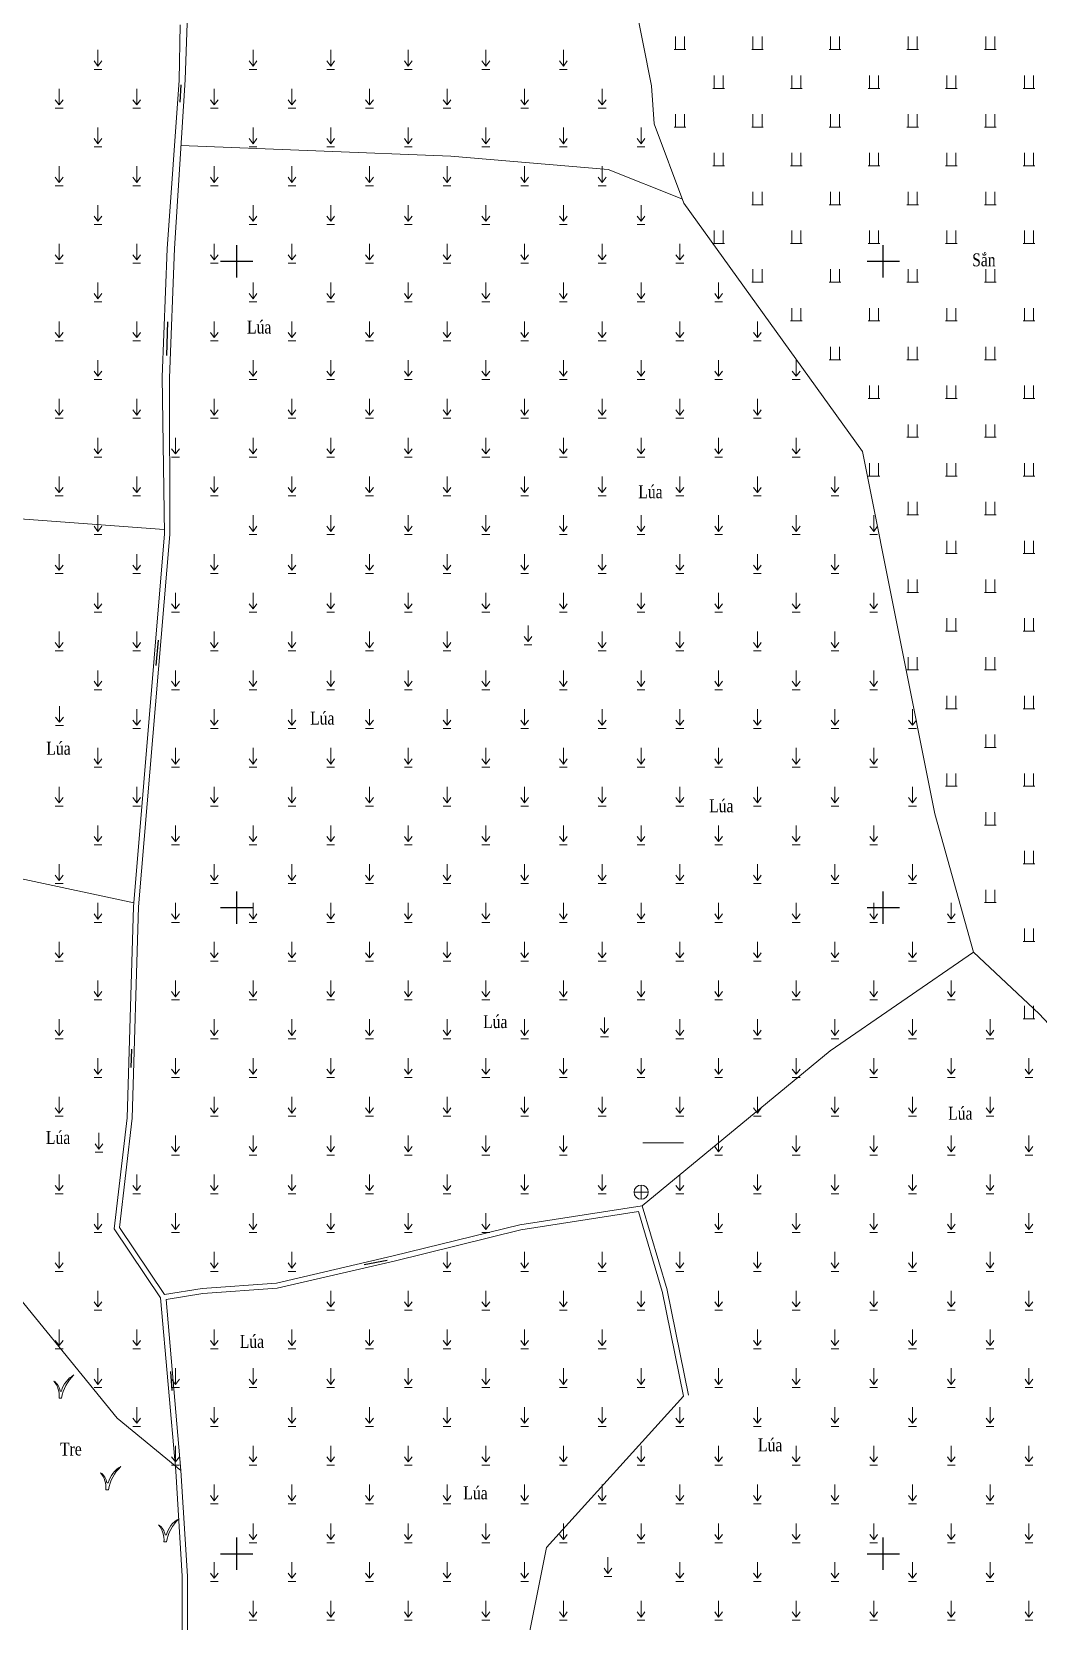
# Model space of a CAD drawing. Header units: metres. Extents: x 585499 to 586851, y 1565849 to 1566901.
# Drawn here: x 586384.1 to 586462, y 1566494.8 to 1566617.8 of the extents above; entities that cross this region are included whole.
import ezdxf

# ---------------------------------------------------------------- set-up
doc = ezdxf.new("R2010")
doc.units = ezdxf.units.M
for name, color, linetype, lineweight in [('59', 7, 'Continuous', 0), ('chem', 50, 'Continuous', 0), ('Coso', 7, 'Continuous', 0), ('duong bo', 97, 'Continuous', 0), ('Ghi chu', 2, 'Continuous', 5), ('muong xay', 90, 'Continuous', 0), ('text', 7, 'Continuous', 0), ('ThucVat', 90, 'Continuous', 0), ('thuy van', 111, 'Continuous', 0)]:
    doc.layers.add(name, color=color, linetype=linetype, lineweight=lineweight)
doc.layers.add('K_HUNG', color=7, linetype='Continuous')
doc.styles.add('ghi chu', font='times.ttf', dxfattribs={"height": 1})
doc.styles.get("Standard").update_dxf_attribs({"font": 'simplex.shx'})
doc.linetypes.add('B_DAP_CAO2', pattern='A,0.2,[130,ltypeshp.shx,S=0.75,R=0,X=0,Y=-0.75],1.2,[130,ltypeshp.shx,S=0.25,R=0,X=0,Y=-0.25],1', length=2.4)
doc.linetypes.add('TAluy-500', pattern='A,0.667,[130,ltypeshp.shx,S=-0.25,R=0,X=-0.25,Y=0.25],0.333', length=1)
doc.linetypes.add('TAluy-500N', pattern='A,0.667,[130,ltypeshp.shx,S=-0.25,R=0,X=0.25,Y=-0.25],0.333', length=1)
doc.dimstyles.get("Standard").update_dxf_attribs({"dimtxt": 0.18, "dimasz": 0.18, "dimexe": 0.18, "dimexo": 0.0625, "dimgap": 0.09, "dimtad": 0, "dimtih": 1, "dimtoh": 1, "dimdec": 4, "dimzin": 0, "dimdsep": 46, "dimtxsty": 'Standard', "dimcen": 0.09, "dimadec": 0, "dimazin": 0, "dimtfac": 1, "dimtdec": 4, "dimtofl": 0, "dimtmove": 0, "dimatfit": 3, "dimfxl": 1, "dimtolj": 1, "dimtzin": 0, "dimarcsym": 0})

# ---------------------------------------------------------------- blocks, each defined once
blk = doc.blocks.new('fdsa')
at = {"layer": 'ThucVat', "color": 8}
for p, q in [((586981.43, 1565459.99), (586981.43, 1565458.99)), ((586982.13, 1565459.99), (586982.13, 1565458.99))]:
    blk.add_line(p, q, dxfattribs=at)
blk.add_lwpolyline([(586981.33, 1565458.99), (586982.23, 1565458.99)], dxfattribs=at)
blk = doc.blocks.new('aa')
at = {"layer": 'ThucVat', "color": 8}
for p, q in [((586849.35, 1565409.62), (586849.05, 1565410.02)), ((586849.35, 1565409.62), (586849.35, 1565410.87)), ((586849.35, 1565409.62), (586849.65, 1565410.02)), ((586849.05, 1565409.37), (586849.65, 1565409.37))]:
    blk.add_line(p, q, dxfattribs=at)
blk = doc.blocks.new('tre')
at = {"layer": 'Ghi chu', "color": 8}
blk.add_line((-0.46, 2.17), (-0.03, 2.17), dxfattribs=at)
at = {"layer": 'Ghi chu'}
blk.add_line((-0.78, 0), (0, 0), dxfattribs=at)
at = {"layer": 'Ghi chu', "color": 8}
for centre, major_axis, start_param, end_param in [((-4.77, 1.61), (3.08, 3.08), 5.627469, 6.498728), ((-7.85, 0.69), (-5.02, 5.02), 3.830367, 4.628632), ((7.57, 0.31), (-5.53, 5.53), -0.284539, 0.544452), ((12.59, -2.1), (-9.02, 9.02), -0.027251, 0.620222)]:
    blk.add_ellipse(centre, major_axis=major_axis, ratio=1, start_param=start_param, end_param=end_param, dxfattribs=at)
blk = doc.blocks.new('06')
at = {"layer": '59', "color": 6, "linetype": 'Continuous'}
for p, q in [((-1.57, -1.55), (1.54, 1.56)), ((1.55, -1.56), (-1.56, 1.55))]:
    blk.add_line(p, q, dxfattribs=at)
blk.add_circle((-0.01, 0), 2.2, dxfattribs=at)

msp = doc.modelspace()

# ---------------------------------------------------------------- linework, layer by layer
at = {"layer": 'chem', "color": 8}
msp.add_line((586431.41, 1566531.79), (586434.55, 1566531.79), dxfattribs=at)
at = {"layer": 'duong bo', "color": 8, "linetype": 'B_DAP_CAO2', "elevation": 14.25}
for points in [[(586434.92, 1566688.2), (586434.23, 1566659.71), (586432.54, 1566624.24), (586430.73, 1566620.36), (586432.07, 1566613.58), (586432.28, 1566610.63)], [(586432.28, 1566610.63), (586434.56, 1566604.49), (586448.4, 1566585.28), (586453.99, 1566557.24), (586456.97, 1566546.54), (586462.05, 1566541.77), (586469.23, 1566534.12), (586474.22, 1566532.23), (586479.46, 1566524.73), (586485.39, 1566522.08), (586491.79, 1566512.34), (586495.66, 1566494.18), (586494.72, 1566489)]]:
    msp.add_lwpolyline(points, dxfattribs=at)
at = {"layer": 'duong bo', "color": 8, "elevation": 14.25}
for points in [[(586395.68, 1566608.95), (586416.54, 1566608.13), (586428.72, 1566607.11), (586434.43, 1566604.83)], [(586394.37, 1566579.26), (586356.41, 1566582.07)], [(586347.1, 1566560.59), (586374.08, 1566554.21), (586392.03, 1566550.36)], [(586431.35, 1566526.91), (586445.88, 1566538.91), (586456.97, 1566546.54)], [(586349.43, 1566541.25), (586361.42, 1566532.26), (586381.72, 1566521.59), (586390.76, 1566510.48), (586395.68, 1566506.43)], [(586423.79, 1566481.82), (586422.75, 1566490.79), (586422.6, 1566493.78), (586423.95, 1566500.48), (586434.54, 1566512.18)]]:
    msp.add_lwpolyline(points, dxfattribs=at)
at = {"layer": 'K_HUNG', "color": 8}
for p, q in [((586400, 1566598.75), (586400, 1566601.25)), ((586450, 1566598.75), (586450, 1566601.25)), ((586398.75, 1566600), (586401.25, 1566600)), ((586448.75, 1566600), (586451.25, 1566600)), ((586400, 1566548.75), (586400, 1566551.25)), ((586450, 1566548.75), (586450, 1566551.25)), ((586398.75, 1566550), (586401.25, 1566550)), ((586448.75, 1566550), (586451.25, 1566550)), ((586400, 1566498.75), (586400, 1566501.25)), ((586450, 1566498.75), (586450, 1566501.25)), ((586398.75, 1566500), (586401.25, 1566500)), ((586448.75, 1566500), (586451.25, 1566500))]:
    msp.add_line(p, q, dxfattribs=at)
at = {"layer": 'muong xay', "color": 8, "elevation": 14.25}
for points in [[(586377.6, 1566629.66), (586377.7, 1566628.21), (586379.64, 1566628.53), (586382.1, 1566628.5), (586384.55, 1566628.32), (586389.64, 1566627.73), (586392.06, 1566627.08), (586394.09, 1566625.6), (586395.53, 1566623.27), (586396.16, 1566618.42), (586396, 1566614.03), (586395.18, 1566600.98), (586394.8, 1566590.97)], [(586394.23, 1566591.05), (586394.61, 1566600.96), (586395.53, 1566614.02), (586395.63, 1566618.29)]]:
    msp.add_lwpolyline(points, dxfattribs=at)
at = {"layer": 'thuy van', "color": 8, "linetype": 'TAluy-500', "elevation": 14.25}
for points in [[(586394.23, 1566591.05), (586394.41, 1566578.9)], [(586394.23, 1566591.05), (586394.41, 1566578.9)], [(586394.81, 1566578.86), (586394.8, 1566590.97)], [(586394.81, 1566578.86), (586394.8, 1566590.97)], [(586394.41, 1566578.9), (586392.01, 1566550.06), (586391.52, 1566533.74), (586390.51, 1566525.15), (586394.11, 1566519.79), (586395.28, 1566506.4), (586395.78, 1566498.26), (586395.78, 1566490.27), (586395.54, 1566485.72), (586396.34, 1566483.57), (586397.48, 1566482.28), (586394.49, 1566479.11), (586394.08, 1566477.31), (586394.19, 1566475.71)], [(586394.41, 1566578.9), (586392.01, 1566550.06), (586391.52, 1566533.74), (586390.51, 1566525.15), (586394.11, 1566519.79), (586395.28, 1566506.4), (586395.78, 1566498.26), (586395.78, 1566490.27), (586395.54, 1566485.72), (586396.34, 1566483.57), (586397.48, 1566482.28), (586394.49, 1566479.11), (586394.08, 1566477.31), (586394.19, 1566475.71)], [(586394.53, 1566519.66), (586397.37, 1566520.14), (586403.12, 1566520.55), (586412.18, 1566522.65), (586421.97, 1566525.05), (586431.06, 1566526.47), (586432.89, 1566520.29)], [(586394.53, 1566519.66), (586397.37, 1566520.14), (586403.12, 1566520.55), (586412.18, 1566522.65), (586421.97, 1566525.05), (586431.06, 1566526.47), (586432.89, 1566520.29)], [(586432.89, 1566520.31), (586434.54, 1566512.18)], [(586432.89, 1566520.31), (586434.54, 1566512.18)]]:
    msp.add_lwpolyline(points, dxfattribs=at)
at = {"layer": 'thuy van', "color": 8, "linetype": 'TAluy-500N', "elevation": 14.25}
for points in [[(586394.81, 1566578.86), (586392.41, 1566550.04), (586391.92, 1566533.71), (586390.92, 1566525.25), (586394.41, 1566520.06)], [(586394.81, 1566578.86), (586392.41, 1566550.04), (586391.92, 1566533.71), (586390.92, 1566525.25), (586394.41, 1566520.06)], [(586394.41, 1566520.06), (586397.32, 1566520.53), (586403.06, 1566520.94), (586412.09, 1566523.04), (586421.89, 1566525.44), (586431.35, 1566526.91), (586433.28, 1566520.41)], [(586394.41, 1566520.06), (586397.32, 1566520.53), (586403.06, 1566520.94), (586412.09, 1566523.04), (586421.89, 1566525.44), (586431.35, 1566526.91), (586433.28, 1566520.41)], [(586433.28, 1566520.39), (586434.93, 1566512.26)], [(586433.28, 1566520.39), (586434.93, 1566512.26)], [(586394.53, 1566519.66), (586395.68, 1566506.43), (586396.18, 1566498.27), (586396.18, 1566490.26), (586395.95, 1566485.78), (586396.69, 1566483.78), (586397.86, 1566482.45)], [(586394.53, 1566519.66), (586395.68, 1566506.43), (586396.18, 1566498.27), (586396.18, 1566490.26), (586395.95, 1566485.78), (586396.69, 1566483.78), (586397.86, 1566482.45)]]:
    msp.add_lwpolyline(points, dxfattribs=at)

# ---------------------------------------------------------------- block references
at = {"layer": 'Coso', "color": 8, "linetype": 'Continuous', "xscale": 0.2499999999548433, "yscale": 0.2499999999548433, "zscale": 0.2499999999548433, "rotation": 135.370705478365}
msp.add_blockref('06', (586431.27, 1566527.98, 12.89), dxfattribs=at)
at = {"layer": 'ThucVat', "color": 8}
for name, p in [('aa', (-460.09, 1205.48)), ('aa', (-448.09, 1205.48)), ('aa', (-442.09, 1205.48)), ('aa', (-436.09, 1205.48)), ('aa', (-430.09, 1205.48)), ('aa', (-424.09, 1205.48)), ('aa', (-424.09, 1205.48)), ('fdsa', (-547.51, 1157.39)), ('fdsa', (-541.51, 1157.39)), ('fdsa', (-535.51, 1157.39)), ('fdsa', (-529.51, 1157.39)), ('fdsa', (-523.51, 1157.39)), ('fdsa', (-544.51, 1154.39)), ('fdsa', (-538.51, 1154.39)), ('fdsa', (-532.51, 1154.39)), ('fdsa', (-526.51, 1154.39)), ('fdsa', (-520.51, 1154.39)), ('aa', (-463.09, 1202.48)), ('aa', (-457.09, 1202.48)), ('aa', (-451.09, 1202.48)), ('aa', (-445.09, 1202.48)), ('aa', (-439.09, 1202.48)), ('aa', (-433.09, 1202.48)), ('aa', (-427.09, 1202.48)), ('aa', (-427.09, 1202.48)), ('aa', (-421.09, 1202.48)), ('fdsa', (-547.51, 1151.39)), ('fdsa', (-541.51, 1151.39)), ('fdsa', (-535.51, 1151.39)), ('fdsa', (-529.51, 1151.39)), ('fdsa', (-523.51, 1151.39)), ('aa', (-460.09, 1199.48)), ('aa', (-448.09, 1199.48)), ('aa', (-442.09, 1199.48)), ('aa', (-436.09, 1199.48)), ('aa', (-430.09, 1199.48)), ('aa', (-424.09, 1199.48)), ('aa', (-424.09, 1199.48)), ('aa', (-418.09, 1199.48)), ('fdsa', (-544.51, 1148.39)), ('fdsa', (-538.51, 1148.39)), ('fdsa', (-532.51, 1148.39)), ('fdsa', (-526.51, 1148.39)), ('fdsa', (-520.51, 1148.39)), ('aa', (-463.09, 1196.48)), ('aa', (-457.09, 1196.48)), ('aa', (-451.09, 1196.48)), ('aa', (-445.09, 1196.48)), ('aa', (-439.09, 1196.48)), ('aa', (-433.09, 1196.48)), ('aa', (-427.09, 1196.48)), ('aa', (-427.09, 1196.48)), ('aa', (-421.09, 1196.48)), ('fdsa', (-541.51, 1145.39)), ('fdsa', (-535.51, 1145.39)), ('fdsa', (-529.51, 1145.39)), ('fdsa', (-523.51, 1145.39)), ('aa', (-460.09, 1193.48)), ('aa', (-448.09, 1193.48)), ('aa', (-442.09, 1193.48)), ('aa', (-436.09, 1193.48)), ('aa', (-430.09, 1193.48)), ('aa', (-424.09, 1193.48)), ('aa', (-424.09, 1193.48)), ('aa', (-418.09, 1193.48)), ('fdsa', (-544.51, 1142.39)), ('fdsa', (-538.51, 1142.39)), ('fdsa', (-532.51, 1142.39)), ('fdsa', (-526.51, 1142.39)), ('fdsa', (-520.51, 1142.39)), ('aa', (-463.09, 1190.48)), ('aa', (-457.09, 1190.48)), ('aa', (-451.09, 1190.48)), ('aa', (-445.09, 1190.48)), ('aa', (-439.09, 1190.48)), ('aa', (-433.09, 1190.48)), ('aa', (-427.09, 1190.48)), ('aa', (-427.09, 1190.48)), ('aa', (-421.09, 1190.48)), ('aa', (-415.09, 1190.48)), ('fdsa', (-541.51, 1139.39)), ('fdsa', (-535.51, 1139.39)), ('fdsa', (-529.51, 1139.39)), ('fdsa', (-523.51, 1139.39)), ('aa', (-460.09, 1187.48)), ('aa', (-448.09, 1187.48)), ('aa', (-442.09, 1187.48)), ('aa', (-436.09, 1187.48)), ('aa', (-430.09, 1187.48)), ('aa', (-424.09, 1187.48)), ('aa', (-424.09, 1187.48)), ('aa', (-418.09, 1187.48)), ('aa', (-412.09, 1187.48)), ('fdsa', (-538.51, 1136.39)), ('fdsa', (-532.51, 1136.39)), ('fdsa', (-526.51, 1136.39)), ('fdsa', (-520.51, 1136.39)), ('aa', (-463.09, 1184.48)), ('aa', (-457.09, 1184.48)), ('aa', (-451.09, 1184.48)), ('aa', (-445.09, 1184.48)), ('aa', (-439.09, 1184.48)), ('aa', (-433.09, 1184.48)), ('aa', (-427.09, 1184.48)), ('aa', (-427.09, 1184.48)), ('aa', (-421.09, 1184.48)), ('aa', (-415.09, 1184.48)), ('aa', (-409.09, 1184.48)), ('fdsa', (-535.51, 1133.39)), ('fdsa', (-529.51, 1133.39)), ('fdsa', (-523.51, 1133.39)), ('aa', (-460.09, 1181.48)), ('aa', (-448.09, 1181.48)), ('aa', (-442.09, 1181.48)), ('aa', (-436.09, 1181.48)), ('aa', (-430.09, 1181.48)), ('aa', (-424.09, 1181.48)), ('aa', (-424.09, 1181.48)), ('aa', (-418.09, 1181.48)), ('aa', (-412.09, 1181.48)), ('aa', (-406.09, 1181.48)), ('aa', (-463.09, 1178.48)), ('aa', (-457.09, 1178.48)), ('aa', (-451.09, 1178.48)), ('aa', (-445.09, 1178.48)), ('aa', (-439.09, 1178.48)), ('aa', (-433.09, 1178.48)), ('aa', (-427.09, 1178.48)), ('aa', (-427.09, 1178.48)), ('aa', (-421.09, 1178.48)), ('aa', (-415.09, 1178.48)), ('aa', (-409.09, 1178.48)), ('fdsa', (-532.51, 1130.39)), ('fdsa', (-526.51, 1130.39)), ('fdsa', (-520.51, 1130.39)), ('fdsa', (-529.51, 1127.39)), ('fdsa', (-523.51, 1127.39)), ('aa', (-460.09, 1175.48)), ('aa', (-454.09, 1175.48)), ('aa', (-448.09, 1175.48)), ('aa', (-442.09, 1175.48)), ('aa', (-436.09, 1175.48)), ('aa', (-430.09, 1175.48)), ('aa', (-424.09, 1175.48)), ('aa', (-424.09, 1175.48)), ('aa', (-418.09, 1175.48)), ('aa', (-412.09, 1175.48)), ('aa', (-406.09, 1175.48)), ('fdsa', (-532.51, 1124.39)), ('fdsa', (-526.51, 1124.39)), ('fdsa', (-520.51, 1124.39)), ('aa', (-463.09, 1172.48)), ('aa', (-457.09, 1172.48)), ('aa', (-451.09, 1172.48)), ('aa', (-445.09, 1172.48)), ('aa', (-439.09, 1172.48)), ('aa', (-433.09, 1172.48)), ('aa', (-427.09, 1172.48)), ('aa', (-427.09, 1172.48)), ('aa', (-421.09, 1172.48)), ('aa', (-415.09, 1172.48)), ('aa', (-409.09, 1172.48)), ('aa', (-403.09, 1172.48)), ('fdsa', (-529.51, 1121.39)), ('fdsa', (-523.51, 1121.39)), ('aa', (-460.09, 1169.48)), ('aa', (-448.09, 1169.48)), ('aa', (-442.09, 1169.48)), ('aa', (-436.09, 1169.48)), ('aa', (-430.09, 1169.48)), ('aa', (-424.09, 1169.48)), ('aa', (-424.09, 1169.48)), ('aa', (-418.09, 1169.48)), ('aa', (-412.09, 1169.48)), ('aa', (-406.09, 1169.48)), ('aa', (-400.09, 1169.48)), ('fdsa', (-526.51, 1118.39)), ('fdsa', (-520.51, 1118.39)), ('aa', (-463.09, 1166.48)), ('aa', (-457.09, 1166.48)), ('aa', (-451.09, 1166.48)), ('aa', (-445.09, 1166.48)), ('aa', (-439.09, 1166.48)), ('aa', (-433.09, 1166.48)), ('aa', (-427.09, 1166.48)), ('aa', (-427.09, 1166.48)), ('aa', (-421.09, 1166.48)), ('aa', (-415.09, 1166.48)), ('aa', (-409.09, 1166.48)), ('aa', (-403.09, 1166.48)), ('fdsa', (-529.51, 1115.39)), ('fdsa', (-523.51, 1115.39)), ('aa', (-460.09, 1163.48)), ('aa', (-454.09, 1163.48)), ('aa', (-448.09, 1163.48)), ('aa', (-442.09, 1163.48)), ('aa', (-436.09, 1163.48)), ('aa', (-430.09, 1163.48)), ('aa', (-424.09, 1163.48)), ('aa', (-424.09, 1163.48)), ('aa', (-418.09, 1163.48)), ('aa', (-412.09, 1163.48)), ('aa', (-406.09, 1163.48)), ('aa', (-400.09, 1163.48)), ('fdsa', (-526.51, 1112.39)), ('fdsa', (-520.51, 1112.39)), ('aa', (-463.09, 1160.48)), ('aa', (-457.09, 1160.48)), ('aa', (-451.09, 1160.48)), ('aa', (-445.09, 1160.48)), ('aa', (-439.09, 1160.48)), ('aa', (-433.09, 1160.48)), ('aa', (-426.82, 1160.95)), ('aa', (-421.09, 1160.48)), ('aa', (-415.09, 1160.48)), ('aa', (-409.09, 1160.48)), ('aa', (-403.09, 1160.48)), ('aa', (-460.09, 1157.48)), ('aa', (-454.09, 1157.48)), ('aa', (-448.09, 1157.48)), ('aa', (-442.09, 1157.48)), ('aa', (-436.09, 1157.48)), ('aa', (-430.09, 1157.48)), ('aa', (-424.09, 1157.48)), ('aa', (-424.09, 1157.48)), ('aa', (-418.09, 1157.48)), ('aa', (-412.09, 1157.48)), ('aa', (-406.09, 1157.48)), ('aa', (-400.09, 1157.48)), ('fdsa', (-529.51, 1109.39)), ('fdsa', (-523.51, 1109.39)), ('fdsa', (-526.51, 1106.39)), ('fdsa', (-520.51, 1106.39)), ('aa', (-463.06, 1154.71)), ('aa', (-457.09, 1154.48)), ('aa', (-451.09, 1154.48)), ('aa', (-445.09, 1154.48)), ('aa', (-439.09, 1154.48)), ('aa', (-433.09, 1154.48)), ('aa', (-427.09, 1154.48)), ('aa', (-427.09, 1154.48)), ('aa', (-421.09, 1154.48)), ('aa', (-415.09, 1154.48)), ('aa', (-409.09, 1154.48)), ('aa', (-403.09, 1154.48)), ('aa', (-397.09, 1154.48)), ('aa', (-460.09, 1151.48)), ('aa', (-460.09, 1151.48)), ('aa', (-454.09, 1151.48)), ('aa', (-454.09, 1151.48)), ('aa', (-448.09, 1151.48)), ('aa', (-448.09, 1151.48)), ('aa', (-442.09, 1151.48)), ('aa', (-442.09, 1151.48)), ('aa', (-436.09, 1151.48)), ('aa', (-436.09, 1151.48)), ('aa', (-430.09, 1151.48)), ('aa', (-430.09, 1151.48)), ('aa', (-424.09, 1151.48)), ('aa', (-418.09, 1151.48)), ('aa', (-418.09, 1151.48)), ('aa', (-412.09, 1151.48)), ('aa', (-412.09, 1151.48)), ('aa', (-406.09, 1151.48)), ('aa', (-406.09, 1151.48)), ('aa', (-400.09, 1151.48)), ('aa', (-400.09, 1151.48)), ('fdsa', (-523.51, 1103.39)), ('fdsa', (-526.51, 1100.39)), ('fdsa', (-520.51, 1100.39)), ('aa', (-463.09, 1148.48)), ('aa', (-463.09, 1148.48)), ('aa', (-457.09, 1148.48)), ('aa', (-457.09, 1148.48)), ('aa', (-451.09, 1148.48)), ('aa', (-451.09, 1148.48)), ('aa', (-445.09, 1148.48)), ('aa', (-445.09, 1148.48)), ('aa', (-439.09, 1148.48)), ('aa', (-439.09, 1148.48)), ('aa', (-433.09, 1148.48)), ('aa', (-433.09, 1148.48)), ('aa', (-427.09, 1148.48)), ('aa', (-421.09, 1148.48)), ('aa', (-421.09, 1148.48)), ('aa', (-415.09, 1148.48)), ('aa', (-415.09, 1148.48)), ('aa', (-409.09, 1148.48)), ('aa', (-409.09, 1148.48)), ('aa', (-403.09, 1148.48)), ('aa', (-403.09, 1148.48)), ('aa', (-397.09, 1148.48)), ('aa', (-397.09, 1148.48)), ('fdsa', (-523.51, 1097.39)), ('aa', (-460.09, 1145.48)), ('aa', (-454.09, 1145.48)), ('aa', (-448.09, 1145.48)), ('aa', (-442.09, 1145.48)), ('aa', (-436.09, 1145.48)), ('aa', (-430.09, 1145.48)), ('aa', (-424.09, 1145.48)), ('aa', (-424.09, 1145.48)), ('aa', (-418.09, 1145.48)), ('aa', (-412.09, 1145.48)), ('aa', (-406.09, 1145.48)), ('aa', (-400.09, 1145.48)), ('fdsa', (-520.51, 1094.39)), ('aa', (-463.09, 1142.48)), ('aa', (-451.09, 1142.48)), ('aa', (-445.09, 1142.48)), ('aa', (-439.09, 1142.48)), ('aa', (-433.09, 1142.48)), ('aa', (-427.09, 1142.48)), ('aa', (-427.09, 1142.48)), ('aa', (-421.09, 1142.48)), ('aa', (-415.09, 1142.48)), ('aa', (-409.09, 1142.48)), ('aa', (-403.09, 1142.48)), ('aa', (-397.09, 1142.48)), ('fdsa', (-523.51, 1091.39)), ('aa', (-460.09, 1139.48)), ('aa', (-454.09, 1139.48)), ('aa', (-448.09, 1139.48)), ('aa', (-442.09, 1139.48)), ('aa', (-436.09, 1139.48)), ('aa', (-430.09, 1139.48)), ('aa', (-424.09, 1139.48)), ('aa', (-424.09, 1139.48)), ('aa', (-418.09, 1139.48)), ('aa', (-412.09, 1139.48)), ('aa', (-406.09, 1139.48)), ('aa', (-400.09, 1139.48)), ('aa', (-394.09, 1139.48)), ('fdsa', (-520.51, 1088.39)), ('aa', (-463.09, 1136.48)), ('aa', (-451.09, 1136.48)), ('aa', (-445.09, 1136.48)), ('aa', (-439.09, 1136.48)), ('aa', (-433.09, 1136.48)), ('aa', (-427.09, 1136.48)), ('aa', (-427.09, 1136.48)), ('aa', (-421.09, 1136.48)), ('aa', (-415.09, 1136.48)), ('aa', (-409.09, 1136.48)), ('aa', (-403.09, 1136.48)), ('aa', (-397.09, 1136.48)), ('aa', (-460.09, 1133.48)), ('aa', (-454.09, 1133.48)), ('aa', (-448.09, 1133.48)), ('aa', (-442.09, 1133.48)), ('aa', (-436.09, 1133.48)), ('aa', (-430.09, 1133.48)), ('aa', (-424.09, 1133.48)), ('aa', (-424.09, 1133.48)), ('aa', (-418.09, 1133.48)), ('aa', (-412.09, 1133.48)), ('aa', (-406.09, 1133.48)), ('aa', (-400.09, 1133.48)), ('aa', (-394.09, 1133.48)), ('aa', (-463.09, 1130.48)), ('aa', (-451.09, 1130.48)), ('aa', (-445.09, 1130.48)), ('aa', (-439.09, 1130.48)), ('aa', (-433.09, 1130.48)), ('aa', (-427.09, 1130.48)), ('aa', (-427.09, 1130.48)), ('aa', (-420.91, 1130.62)), ('aa', (-415.09, 1130.48)), ('aa', (-409.09, 1130.48)), ('aa', (-403.09, 1130.48)), ('aa', (-397.09, 1130.48)), ('aa', (-391.09, 1130.48)), ('fdsa', (-520.51, 1082.39)), ('aa', (-460.09, 1127.48)), ('aa', (-454.09, 1127.48)), ('aa', (-448.09, 1127.48)), ('aa', (-442.09, 1127.48)), ('aa', (-436.09, 1127.48)), ('aa', (-430.09, 1127.48)), ('aa', (-424.09, 1127.48)), ('aa', (-424.09, 1127.48)), ('aa', (-418.09, 1127.48)), ('aa', (-412.09, 1127.48)), ('aa', (-406.09, 1127.48)), ('aa', (-400.09, 1127.48)), ('aa', (-394.09, 1127.48)), ('aa', (-388.09, 1127.48)), ('aa', (-463.09, 1124.48)), ('aa', (-451.09, 1124.48)), ('aa', (-445.09, 1124.48)), ('aa', (-439.09, 1124.48)), ('aa', (-433.09, 1124.48)), ('aa', (-427.09, 1124.48)), ('aa', (-427.09, 1124.48)), ('aa', (-421.09, 1124.48)), ('aa', (-415.09, 1124.48)), ('aa', (-409.09, 1124.48)), ('aa', (-403.09, 1124.48)), ('aa', (-397.09, 1124.48)), ('aa', (-391.09, 1124.48)), ('aa', (-460.01, 1121.69)), ('aa', (-454.09, 1121.48)), ('aa', (-448.09, 1121.48)), ('aa', (-442.09, 1121.48)), ('aa', (-436.09, 1121.48)), ('aa', (-430.09, 1121.48)), ('aa', (-424.09, 1121.48)), ('aa', (-424.09, 1121.48)), ('aa', (-412.09, 1121.48)), ('aa', (-406.09, 1121.48)), ('aa', (-400.09, 1121.48)), ('aa', (-394.09, 1121.48)), ('aa', (-388.09, 1121.48)), ('aa', (-463.09, 1118.48)), ('aa', (-457.09, 1118.48)), ('aa', (-451.09, 1118.48)), ('aa', (-445.09, 1118.48)), ('aa', (-439.09, 1118.48)), ('aa', (-433.09, 1118.48)), ('aa', (-427.09, 1118.48)), ('aa', (-427.09, 1118.48)), ('aa', (-421.09, 1118.48)), ('aa', (-415.09, 1118.48)), ('aa', (-409.09, 1118.48)), ('aa', (-403.09, 1118.48)), ('aa', (-397.09, 1118.48)), ('aa', (-391.09, 1118.48)), ('aa', (-460.09, 1115.48)), ('aa', (-454.09, 1115.48)), ('aa', (-448.09, 1115.48)), ('aa', (-442.09, 1115.48)), ('aa', (-436.09, 1115.48)), ('aa', (-430.09, 1115.48)), ('aa', (-412.09, 1115.48)), ('aa', (-406.09, 1115.48)), ('aa', (-400.09, 1115.48)), ('aa', (-394.09, 1115.48)), ('aa', (-388.09, 1115.48)), ('aa', (-463.09, 1112.48)), ('aa', (-451.09, 1112.48)), ('aa', (-445.09, 1112.48)), ('aa', (-433.09, 1112.48)), ('aa', (-427.09, 1112.48)), ('aa', (-427.09, 1112.48)), ('aa', (-421.09, 1112.48)), ('aa', (-415.09, 1112.48)), ('aa', (-409.09, 1112.48)), ('aa', (-403.09, 1112.48)), ('aa', (-397.09, 1112.48)), ('aa', (-391.09, 1112.48)), ('aa', (-460.09, 1109.48)), ('aa', (-442.09, 1109.48)), ('aa', (-436.09, 1109.48)), ('aa', (-430.09, 1109.48)), ('aa', (-424.09, 1109.48)), ('aa', (-424.09, 1109.48)), ('aa', (-418.09, 1109.48)), ('aa', (-412.09, 1109.48)), ('aa', (-406.09, 1109.48)), ('aa', (-400.09, 1109.48)), ('aa', (-394.09, 1109.48)), ('aa', (-388.09, 1109.48)), ('aa', (-463.09, 1106.48)), ('aa', (-457.09, 1106.48)), ('aa', (-451.09, 1106.48)), ('aa', (-445.09, 1106.48)), ('aa', (-439.09, 1106.48)), ('aa', (-433.09, 1106.48)), ('aa', (-427.09, 1106.48)), ('aa', (-427.09, 1106.48)), ('aa', (-421.09, 1106.48)), ('aa', (-409.09, 1106.48)), ('aa', (-403.09, 1106.48)), ('aa', (-397.09, 1106.48)), ('aa', (-391.09, 1106.48)), ('aa', (-460.09, 1103.48)), ('aa', (-454.09, 1103.48)), ('aa', (-448.09, 1103.48)), ('aa', (-442.09, 1103.48)), ('aa', (-436.09, 1103.48)), ('aa', (-430.09, 1103.48)), ('aa', (-424.09, 1103.48)), ('aa', (-424.09, 1103.48)), ('aa', (-418.09, 1103.48)), ('aa', (-412.09, 1103.48)), ('aa', (-406.09, 1103.48)), ('aa', (-400.09, 1103.48)), ('aa', (-394.09, 1103.48)), ('aa', (-388.09, 1103.48)), ('aa', (-457.09, 1100.48)), ('aa', (-451.09, 1100.48)), ('aa', (-445.09, 1100.48)), ('aa', (-439.09, 1100.48)), ('aa', (-433.09, 1100.48)), ('aa', (-427.09, 1100.48)), ('aa', (-427.09, 1100.48)), ('aa', (-421.09, 1100.48)), ('aa', (-415.09, 1100.48)), ('aa', (-409.09, 1100.48)), ('aa', (-403.09, 1100.48)), ('aa', (-397.09, 1100.48)), ('aa', (-391.09, 1100.48)), ('aa', (-454.09, 1097.48)), ('aa', (-448.09, 1097.48)), ('aa', (-442.09, 1097.48)), ('aa', (-436.09, 1097.48)), ('aa', (-430.09, 1097.48)), ('aa', (-424.09, 1097.48)), ('aa', (-424.09, 1097.48)), ('aa', (-418.09, 1097.48)), ('aa', (-412.09, 1097.48)), ('aa', (-406.09, 1097.48)), ('aa', (-400.09, 1097.48)), ('aa', (-394.09, 1097.48)), ('aa', (-388.09, 1097.48)), ('aa', (-451.09, 1094.48)), ('aa', (-445.09, 1094.48)), ('aa', (-439.09, 1094.48)), ('aa', (-433.09, 1094.48)), ('aa', (-427.09, 1094.48)), ('aa', (-427.09, 1094.48)), ('aa', (-421.09, 1094.48)), ('aa', (-415.09, 1094.48)), ('aa', (-409.09, 1094.48)), ('aa', (-403.09, 1094.48)), ('aa', (-397.09, 1094.48)), ('aa', (-391.09, 1094.48)), ('aa', (-448.09, 1091.48)), ('aa', (-442.09, 1091.48)), ('aa', (-436.09, 1091.48)), ('aa', (-430.09, 1091.48)), ('aa', (-424.09, 1091.48)), ('aa', (-424.09, 1091.48)), ('aa', (-418.09, 1091.48)), ('aa', (-412.09, 1091.48)), ('aa', (-406.09, 1091.48)), ('aa', (-400.09, 1091.48)), ('aa', (-394.09, 1091.48)), ('aa', (-388.09, 1091.48)), ('aa', (-420.65, 1088.86)), ('aa', (-451.09, 1088.48)), ('aa', (-445.09, 1088.48)), ('aa', (-439.09, 1088.48)), ('aa', (-433.09, 1088.48)), ('aa', (-427.09, 1088.48)), ('aa', (-427.09, 1088.48)), ('aa', (-415.09, 1088.48)), ('aa', (-409.09, 1088.48)), ('aa', (-403.09, 1088.48)), ('aa', (-397.09, 1088.48)), ('aa', (-391.09, 1088.48)), ('aa', (-448.09, 1085.48)), ('aa', (-442.09, 1085.48)), ('aa', (-436.09, 1085.48)), ('aa', (-430.09, 1085.48)), ('aa', (-424.09, 1085.48)), ('aa', (-424.09, 1085.48)), ('aa', (-418.09, 1085.48)), ('aa', (-412.09, 1085.48)), ('aa', (-406.09, 1085.48)), ('aa', (-400.09, 1085.48)), ('aa', (-394.09, 1085.48)), ('aa', (-388.09, 1085.48))]:
    msp.add_blockref(name, p, dxfattribs=at)
at = {"layer": 'ThucVat', "color": 8, "xscale": 0.25, "yscale": 0.25, "zscale": 0.25}
for p in [(586386.45, 1566512.04), (586390.07, 1566504.95), (586394.56, 1566500.91)]:
    msp.add_blockref('tre', p, dxfattribs=at)

# ---------------------------------------------------------------- texts
at = {"layer": 'text', "color": 8, "style": 'ghi chu', "width": 0.8}
for s, p in [('Sắn ', (586456.87, 1566599.61, 14.25)), ('Lúa', (586400.79, 1566594.41, 14.25)), ('Lúa', (586431.05, 1566581.67, 14.25)), ('Lúa', (586405.67, 1566564.15, 14.25)), ('Lúa', (586385.27, 1566561.82, 14.25)), ('Lúa', (586436.53, 1566557.37, 14.25)), ('Lúa', (586419.05, 1566540.67, 14.25)), ('Lúa', (586455.02, 1566533.58, 14.25)), ('Lúa', (586385.24, 1566531.71, 14.25)), ('Lúa', (586400.23, 1566515.93, 14.25)), ('Tre', (586386.33, 1566507.6, 14.25)), ('Lúa', (586440.31, 1566507.92, 14.25)), ('Lúa', (586417.52, 1566504.21, 14.25))]:
    msp.add_text(s, height=1, dxfattribs=at).set_placement(p)

# ---------------------------------------------------------------- leaders
at = {"layer": 'muong xay', "color": 8}
for points in [[(586395.61, 1566612.31, 14.25), (586395.7, 1566613.65, 14.25)], [(586394.58, 1566592.7, 14.25), (586394.67, 1566595.31, 14.25)]]:
    msp.add_leader(points, dimstyle='Standard', dxfattribs=at)
at = {"layer": 'thuy van', "color": 8}
for points in [[(586393.77, 1566568.72, 14.25), (586393.94, 1566570.68, 14.25)], [(586393.77, 1566568.72, 14.25), (586393.94, 1566570.68, 14.25)], [(586391.82, 1566537.61, 14.25), (586391.89, 1566539.05, 14.25)], [(586391.82, 1566537.61, 14.25), (586391.89, 1566539.05, 14.25)], [(586411.64, 1566522.7, 14.25), (586409.86, 1566522.36, 14.25)], [(586411.64, 1566522.7, 14.25), (586409.86, 1566522.36, 14.25)], [(586395, 1566512.64, 14.25), (586394.89, 1566514.09, 14.25)], [(586395, 1566512.64, 14.25), (586394.89, 1566514.09, 14.25)]]:
    msp.add_leader(points, dimstyle='Standard', dxfattribs=at)

doc.saveas('drawing.dxf')
